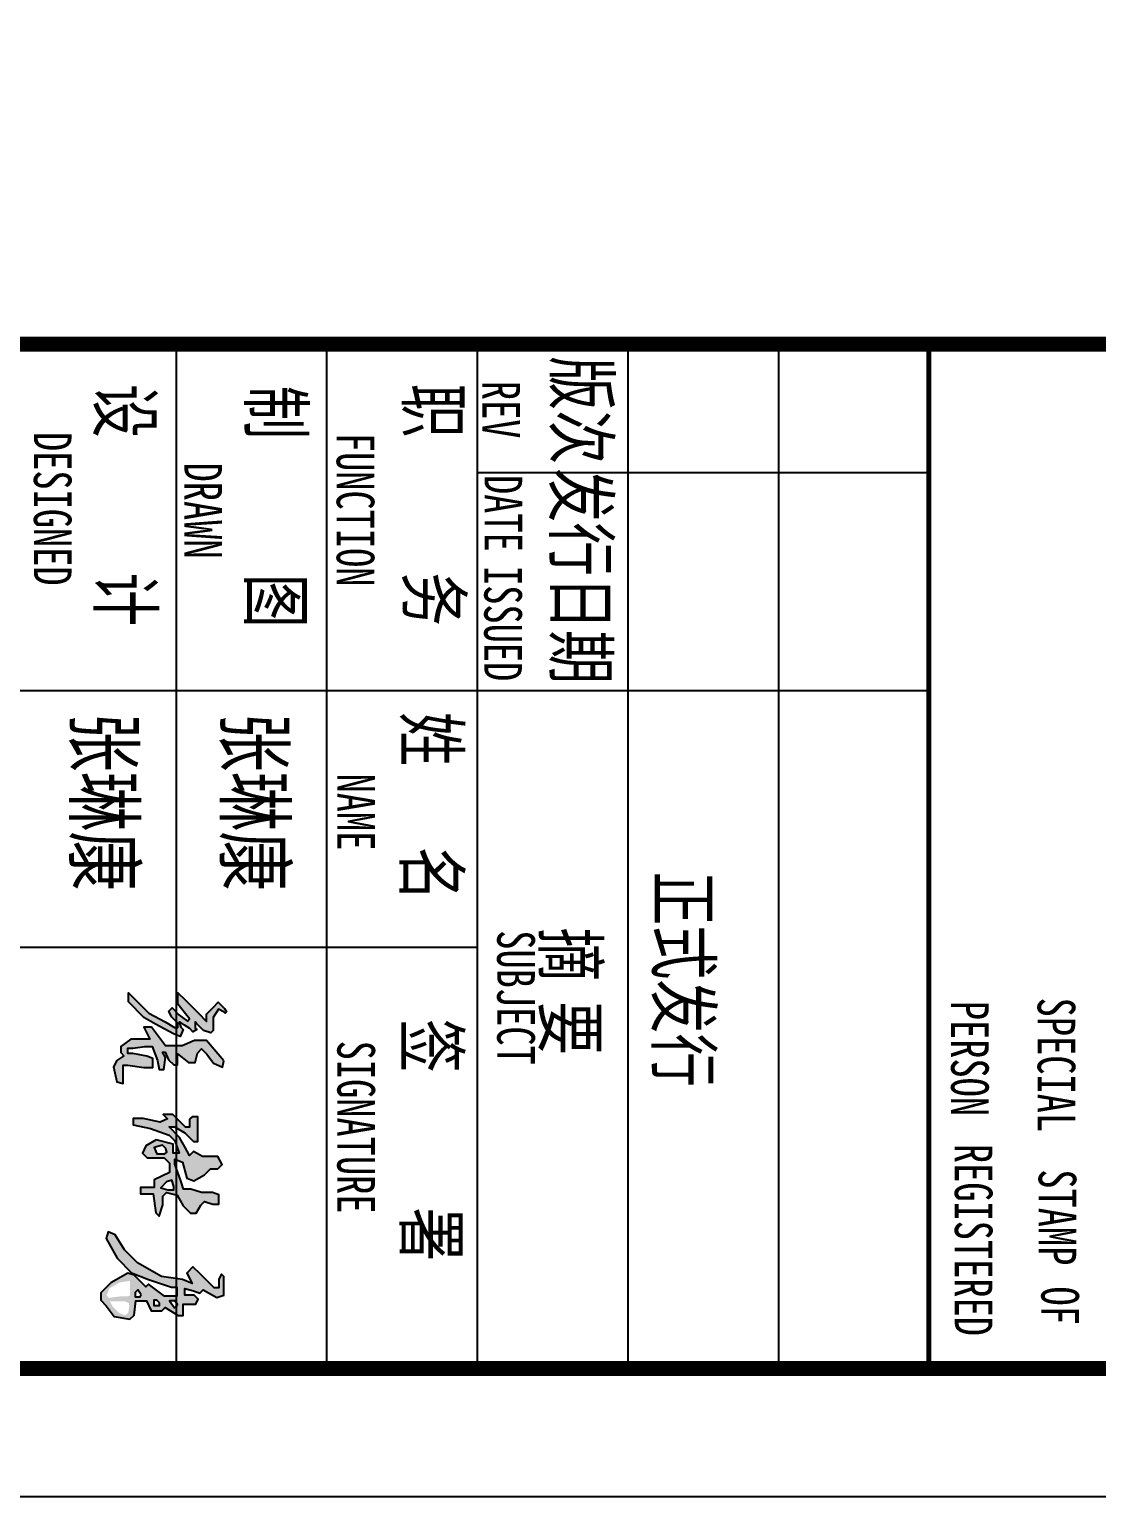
# Model space of a CAD drawing. Extents: x 39238 to 748440, y -374049 to 522939.
# Drawn here: x 738847 to 740932, y 211630 to 214495 of the extents above; entities that cross this region are included whole.
import ezdxf

# ---------------------------------------------------------------- set-up
doc = ezdxf.new("R2010")
doc.units = 0
doc.header["$LTSCALE"] = 1000
doc.header["$MEASUREMENT"] = 0
doc.layers.add('PUB_TITLE', color=7, linetype='Continuous')
doc.layers.add('TK', color=126, linetype='Continuous')
doc.styles.add('-宋体', font='', dxfattribs={"width": 0.8})
doc.styles.get('-宋体').set_extended_font_data('SimSun')

# ---------------------------------------------------------------- blocks, each defined once
blk = doc.blocks.new('jztq')
for points in [[(261460, 262311), (261471, 262321), (261526, 262376), (261546, 262432), (261527, 262452), (261426, 262452), (261360, 262493), (261385, 262536), (261392, 262544), (261381, 262555), (261354, 262539), (261306, 262491), (261348, 262450), (261399, 262399), (261456, 262399), (261389, 262333), (261288, 262232), (261233, 262176), (261269, 262176), (261320, 262176), (261435, 262265), (261454, 262251), (261404, 262183), (261351, 262130), (261376, 262104), (261421, 262126), (261469, 262174), (261504, 262174), (261504, 262149), (261460, 262076), (261392, 261948), (261269, 261825), (261233, 261789), (261304, 261789), (261425, 261909), (261478, 262000), (261553, 262140), (261575, 262194), (261519, 262216), (261501, 262198), (261463, 262184), (261463, 262194), (261485, 262227), (261512, 262268), (261536, 262292), (261520, 262323), (261508, 262311)], [(261776, 262258), (261776, 262309), (261703, 262328), (261671, 262361), (261711, 262401), (261782, 262453), (261812, 262524), (261763, 262533), (261606, 262399), (261606, 262305), (261646, 262208), (261646, 262079), (261501, 261968), (261501, 261908), (261595, 261957), (261595, 261807), (261651, 261729), (261700, 261729), (261726, 261754), (261760, 261697), (261811, 261672), (261927, 261699), (261942, 261747), (261855, 261747), (261798, 261747), (261798, 261784), (261817, 261910), (261817, 261980), (261745, 261980), (261728, 261933), (261707, 261823), (261707, 261783), (261666, 261783), (261666, 261822), (261653, 261916), (261653, 261975), (261761, 262015), (261832, 262030), (261832, 262065), (261739, 262078), (261696, 262055), (261696, 262075), (261755, 262103), (261795, 262143), (261795, 262172), (261742, 262172), (261709, 262172)], [(261795, 262143), (261795, 262172), (261742, 262172), (261709, 262172), (261776, 262258), (261776, 262309), (261703, 262328), (261671, 262361), (261711, 262401), (261782, 262453), (261812, 262524), (261763, 262533), (261606, 262399), (261606, 262305), (261646, 262208), (261646, 262079), (261596, 262041), (261832, 262041), (261832, 262065), (261739, 262078), (261696, 262055), (261696, 262075), (261755, 262103)], [(261817, 261910), (261817, 261980), (261745, 261980), (261728, 261933), (261707, 261823), (261707, 261783), (261666, 261783), (261666, 261822), (261653, 261916), (261653, 261975), (261761, 262015), (261832, 262030), (261832, 262041), (261596, 262041), (261501, 261968), (261501, 261908), (261595, 261957), (261595, 261807), (261651, 261729), (261700, 261729), (261726, 261754), (261760, 261697), (261811, 261672), (261927, 261699), (261942, 261747), (261855, 261747), (261798, 261747), (261798, 261784)]]:
    blk.add_hatch(color=1).paths.add_polyline_path(points)
h = blk.add_hatch(color=1)
h.paths.add_polyline_path([(262511, 262367), (262472, 262298), (262504, 262267), (262436, 262230), (262362, 262189), (262279, 262106), (262279, 262149), (262325, 262229), (262393, 262296), (262393, 262331), (262315, 262331), (262201, 262331), (262201, 262286), (262220, 262267), (262282, 262267), (262282, 262234), (262184, 262136), (262184, 262082), (262184, 262061), (262218, 262095), (262242, 262037), (262213, 261903), (262213, 261827), (262263, 261827), (262291, 261962), (262344, 262106), (262389, 262151), (262485, 262185), (262485, 262139), (262415, 262139), (262382, 262005), (262428, 261924), (262485, 261898), (262521, 261934), (262521, 262068), (262564, 262111), (262637, 262111), (262694, 261990), (262753, 261990), (262753, 261884), (262802, 261884), (262802, 261981), (262951, 262004), (262976, 262029), (262889, 262057), (262821, 262057), (262792, 262086), (262814, 262170), (262897, 262217), (262954, 262274), (262954, 262317), (262890, 262355), (262862, 262384), (262882, 262447), (262882, 262495), (262810, 262495), (262791, 262445), (262791, 262360), (262767, 262276), (262767, 262220), (262701, 262198), (262570, 262152), (262531, 262152), (262554, 262211), (262679, 262244), (262701, 262300), (262653, 262384), (262606, 262431), (262606, 262487), (262573, 262520), (262511, 262487)])
h.paths.add_polyline_path([(262476, 262089), (262491, 262074), (262491, 262010), (262441, 261989), (262423, 262055), (262449, 262082)], flags=16)
h.paths.add_polyline_path([(262696, 262129), (262745, 262143), (262771, 262143), (262771, 262098), (262755, 262041), (262710, 262085)], flags=16)
h = blk.add_hatch(color=1)
h.paths.add_polyline_path([(263553, 262372), (263613, 262480), (263594, 262534), (263543, 262534), (263448, 262534), (263430, 262516), (263468, 262496), (263537, 262496), (263537, 262458), (263431, 262351), (263372, 262293), (263421, 262245), (263502, 262286), (263472, 262211), (263447, 262047), (263342, 261859), (263240, 261758), (263123, 261685), (263100, 261630), (263151, 261615), (263306, 261701), (263419, 261813), (263471, 261945), (263532, 262125), (263532, 262166), (263602, 262166), (263602, 262070), (263507, 261946), (263529, 261924), (263439, 261834), (263423, 261785), (263497, 261651), (263576, 261572), (263609, 261572), (263633, 261572), (263676, 261615), (263760, 261677), (263781, 261801), (263749, 261833), (263637, 261847), (263637, 261930), (263715, 261966), (263715, 262049), (263689, 262075), (263753, 262178), (263753, 262217), (263697, 262217), (263665, 262217), (263665, 262316), (263624, 262333), (263594, 262303), (263594, 262229), (263541, 262229), (263561, 262298), (263578, 262347), (263566, 262359)])
h.paths.add_polyline_path([(263637, 262155), (263673, 262175), (263693, 262150), (263637, 262110)], flags=16)
h.paths.add_polyline_path([(263655, 262031), (263675, 262031), (263675, 261988), (263634, 261988), (263634, 262010)], flags=16)
h.paths.add_polyline_path([(263592, 261888), (263608, 261880), (263608, 261841), (263573, 261841), (263551, 261863)], flags=16)
h.paths.add_polyline_path([(263597, 261801), (263604, 261777), (263604, 261722), (263615, 261638), (263595, 261618), (263541, 261640), (263496, 261717), (263482, 261801)], flags=16)
h.paths.add_polyline_path([(263657, 261794), (263685, 261795), (263729, 261788), (263751, 261766), (263735, 261717), (263685, 261667), (263642, 261644), (263642, 261708), (263642, 261762)], flags=16)
for points in [[(261385, 262536), (261360, 262493), (261426, 262452), (261527, 262452), (261546, 262432), (261526, 262376), (261471, 262321), (261460, 262311), (261508, 262311), (261520, 262323), (261536, 262292), (261512, 262268), (261485, 262227), (261463, 262194), (261463, 262184), (261501, 262198), (261519, 262216), (261575, 262194), (261553, 262140), (261478, 262000), (261425, 261909), (261304, 261789), (261233, 261789), (261269, 261825), (261392, 261948), (261460, 262076), (261504, 262149), (261504, 262174), (261469, 262174), (261421, 262126), (261376, 262104), (261351, 262130), (261404, 262183), (261454, 262251), (261435, 262265), (261320, 262176), (261269, 262176), (261233, 262176), (261288, 262232), (261389, 262333), (261456, 262399), (261399, 262399), (261348, 262450), (261306, 262491), (261354, 262539), (261381, 262555), (261392, 262544), (261385, 262536)], [(261763, 262533), (261606, 262399), (261606, 262305), (261646, 262208), (261646, 262079), (261501, 261968), (261501, 261908), (261595, 261957), (261595, 261807), (261651, 261729), (261700, 261729), (261726, 261754), (261760, 261697), (261811, 261672), (261927, 261699), (261942, 261747), (261855, 261747), (261798, 261747), (261798, 261784), (261817, 261910), (261817, 261980), (261745, 261980), (261728, 261933), (261707, 261823), (261707, 261783), (261666, 261783), (261666, 261822), (261653, 261916), (261653, 261975), (261761, 262015), (261832, 262030), (261832, 262065), (261739, 262078), (261696, 262055), (261696, 262075), (261755, 262103), (261795, 262143), (261795, 262172), (261742, 262172), (261709, 262172), (261776, 262258), (261776, 262309), (261703, 262328), (261671, 262361), (261711, 262401), (261782, 262453), (261812, 262524), (261763, 262533)], [(262220, 262267), (262282, 262267), (262282, 262267), (262282, 262234), (262184, 262136), (262184, 262082), (262184, 262061), (262218, 262095), (262242, 262037), (262213, 261903), (262213, 261827), (262263, 261827), (262291, 261962), (262344, 262106), (262389, 262151), (262485, 262185), (262485, 262139), (262415, 262139), (262382, 262005), (262428, 261924), (262485, 261898), (262521, 261934), (262521, 262068), (262564, 262111), (262637, 262111), (262637, 262111), (262694, 261990), (262753, 261990), (262753, 261884), (262802, 261884), (262802, 261981), (262951, 262004), (262976, 262029), (262889, 262057), (262821, 262057), (262792, 262086), (262814, 262170), (262897, 262217), (262954, 262274), (262954, 262317), (262890, 262355), (262862, 262384), (262882, 262447), (262882, 262495), (262810, 262495), (262791, 262445), (262791, 262360), (262767, 262276), (262767, 262220), (262701, 262198), (262570, 262152), (262531, 262152), (262554, 262211), (262679, 262244), (262701, 262300), (262653, 262384), (262606, 262431), (262606, 262487), (262573, 262520), (262511, 262487), (262511, 262367), (262472, 262298), (262504, 262267), (262436, 262230), (262362, 262189), (262279, 262106), (262279, 262149), (262325, 262229), (262393, 262296), (262393, 262331), (262315, 262331), (262201, 262331), (262201, 262286), (262220, 262267)], [(263468, 262496), (263537, 262496), (263537, 262458), (263431, 262351), (263372, 262293), (263421, 262245), (263502, 262286), (263472, 262211), (263447, 262047), (263342, 261859), (263240, 261758), (263123, 261685), (263100, 261630), (263151, 261615), (263306, 261701), (263419, 261813), (263471, 261945), (263532, 262125), (263532, 262166), (263602, 262166), (263602, 262070), (263507, 261946), (263529, 261924), (263439, 261834), (263423, 261785), (263497, 261651), (263576, 261572), (263609, 261572), (263633, 261572), (263676, 261615), (263760, 261677), (263781, 261801), (263749, 261833), (263637, 261847), (263637, 261930), (263715, 261966), (263715, 262049), (263689, 262075), (263753, 262178), (263753, 262217), (263697, 262217), (263665, 262217), (263665, 262316), (263624, 262333), (263594, 262303), (263594, 262229), (263541, 262229), (263561, 262298), (263578, 262347), (263566, 262359), (263553, 262372), (263613, 262480), (263594, 262534), (263543, 262534), (263448, 262534), (263430, 262516), (263468, 262496)], [(262449, 262082), (262423, 262055), (262441, 261989), (262491, 262010), (262491, 262074), (262476, 262089), (262449, 262082)], [(262745, 262143), (262696, 262129), (262710, 262085), (262755, 262041), (262771, 262098), (262771, 262143), (262745, 262143)], [(263673, 262175), (263637, 262155), (263637, 262110), (263693, 262150), (263673, 262175)], [(263655, 262031), (263634, 262010), (263634, 261988), (263675, 261988), (263675, 262031), (263655, 262031)], [(263592, 261888), (263551, 261863), (263573, 261841), (263608, 261841), (263608, 261880), (263592, 261888)]]:
    blk.add_lwpolyline(points)
at = {"layer": 'TK'}
for p, q in [((256167, 240984), (256167, 288043)), ((256167, 268043), (264167, 268043)), ((257168, 264514), (257168, 268043)), ((258873, 268043), (258873, 253925)), ((256167, 266867), (264167, 266867)), ((256167, 265690), (264167, 265690)), ((256167, 264514), (264167, 264514)), ((260879, 264514), (260879, 253891)), ((256167, 263337), (264167, 263337)), ((256167, 262161), (264167, 262161))]:
    blk.add_line(p, q, dxfattribs=at)
at = {"layer": 'TK', "const_width": 118}
blk.add_lwpolyline([(256167, 298384), (264167, 298384), (264167, 240984), (256167, 240984)], close=True, dxfattribs=at)
at = {"layer": 'TK', "const_width": 40}
blk.add_lwpolyline([(256167, 268043), (264167, 268043)], dxfattribs=at)
at = {"layer": 'TK', "style": '-宋体', "width": 0.75}
for s, height, p in [('SPECIAL', 294.1, (261270, 268892)), ('STAMP', 294.1, (262611, 268900)), ('OF', 294.1, (263526, 268921)), ('PERSON', 294.1, (261295, 268216)), ('REGISTERED', 294.1, (262412, 268245)), ('正式发行', 411.8, (260285, 265921)), ('版次', 411.8, (256261, 265124)), ('发行日期', 411.8, (257136, 265121)), ('摘', 412, (260723, 265036)), ('要', 412, (261297, 265036)), ('SUBJECT', 294.1, (260744, 264670)), ('REV', 294.1, (256453, 264555)), ('DATE', 294.1, (257188, 264571)), ('ISSUED', 294.1, (257899, 264569)), ('职     务', 411.8, (256475, 263969)), ('姓   名', 411.8, (259040, 263951)), ('签     署', 411.8, (261436, 263950)), ('FUNCTION', 294.1, (256859, 263416)), ('NAME', 294.1, (259520, 263420)), ('SIGNATURE', 294.1, (261606, 263421)), ('制     图', 411.8, (256489, 262737)), ('张琳康', 453.8, (259042, 262550)), ('DRAWN', 294.1, (257091, 262226)), ('设     计', 411.8, (256477, 261559)), ('张琳康', 453.8, (259042, 261374)), ('DESIGNED', 294.1, (256852, 261050))]:
    blk.add_text(s, height=height, dxfattribs=at).set_placement(p)

msp = doc.modelspace()

# ---------------------------------------------------------------- linework, layer by layer
at = {"layer": 'PUB_TITLE'}
msp.add_lwpolyline([(733589.5, 211630.2), (748439.5, 211630.2), (748439.5, 243155.2), (733589.5, 243155.2)], close=True, dxfattribs=at)
at = {"layer": 'PUB_TITLE', "const_width": 25}
msp.add_lwpolyline([(733839.5, 211880.2), (748189.5, 211880.2), (748189.5, 242530.2), (733839.5, 242530.2)], close=True, dxfattribs=at)

# ---------------------------------------------------------------- block references
at = {"xscale": 0.25, "yscale": 0.25, "zscale": 0.25, "rotation": 270}
msp.add_blockref('jztq', (673593.5, 277922.1), dxfattribs=at)

doc.saveas('drawing.dxf')
